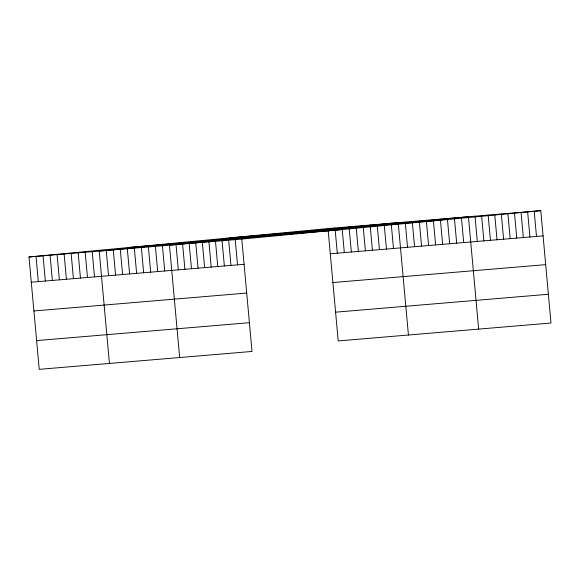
<?xml version="1.0" encoding="UTF-8"?>
<svg xmlns="http://www.w3.org/2000/svg" width="580" height="580" viewBox="0 0 580 580"><rect width="100%" height="100%" fill="white"/><g stroke="black" fill="none" stroke-linecap="round" stroke-linejoin="round"><path stroke-width="0.87" d="M29 256.983L241.795 239.076L252.017 351.444L39.222 369.344L29 256.983L327.983 228.556L540.777 210.656L551 323.017L338.205 340.924L327.983 228.556M241.795 239.076L540.777 210.656M229.317 237.938L442.112 220.037M127.665 247.602L340.46 229.702M330.274 253.793L543.068 235.886M31.298 282.214L244.093 264.306M332.891 282.547L545.686 264.639M33.916 310.967L246.71 293.06M335.588 312.171L548.383 294.263M36.612 340.59L249.407 322.69M534.195 211.207L536.493 236.444M527.619 211.765L529.917 236.995M521.043 212.316L523.341 237.546M514.467 212.867L516.758 238.105M507.884 213.425L510.183 238.655M501.309 213.976L503.607 239.206M494.733 214.527L497.031 239.765M488.157 215.086L490.455 240.316M481.581 215.637L483.872 240.867M474.998 216.188L477.296 241.425M478.652 329.106L468.423 216.746L169.447 245.166L179.669 357.526M461.404 217.333L463.696 242.563M454.379 217.928L456.677 243.158M447.354 218.515L449.652 243.745M440.336 219.11L442.634 244.339M433.311 219.697L435.609 244.927M426.293 220.291L428.584 245.521M419.267 220.879L421.566 246.108M412.25 221.473L414.54 246.703M405.224 222.06L407.522 247.29M408.429 335.015L398.199 222.655L99.224 251.075L109.446 363.435M391.181 223.242L393.472 248.472M384.156 223.837L386.454 249.067M377.138 224.424L379.429 249.654M370.113 225.018L372.411 250.248M363.087 225.606L365.385 250.835M356.069 226.2L358.368 251.43M349.044 226.787L351.342 252.017M342.026 227.374L344.317 252.612M335.001 227.969L337.299 253.199M235.219 239.634L237.517 264.864M228.643 240.185L230.934 265.415M222.06 240.736L224.358 265.966M215.485 241.294L217.783 266.524M208.909 241.845L211.207 267.075M202.333 242.396L204.624 267.626M195.757 242.955L198.048 268.185M189.174 243.506L191.472 268.736M182.599 244.057L184.897 269.287M176.023 244.608L178.321 269.845M162.422 245.753L164.72 270.99M155.404 246.348L157.695 271.578M148.379 246.935L150.677 272.165M141.353 247.53L143.651 272.76M134.335 248.117L136.626 273.347M127.31 248.711L129.608 273.941M120.292 249.298L122.583 274.529M113.267 249.893L115.565 275.123M106.241 250.48L108.54 275.71M92.198 251.662L94.496 276.892M85.18 252.256L87.471 277.486M78.155 252.844L80.453 278.074M71.137 253.438L73.428 278.668M64.112 254.025L66.41 279.255M57.086 254.62L59.385 279.85M50.069 255.207L52.359 280.437M43.043 255.802L45.341 281.032M36.025 256.389L38.316 281.619"/></g></svg>
